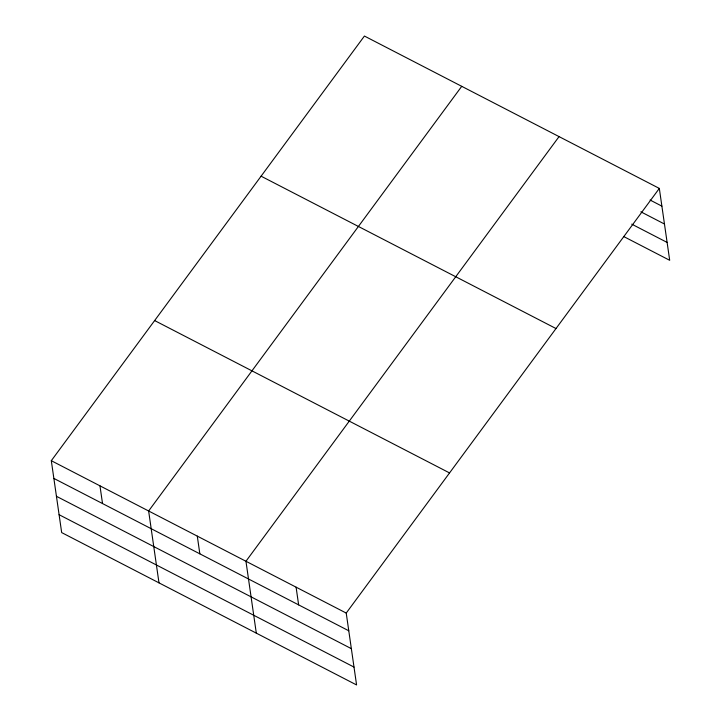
<?xml version="1.0" encoding="UTF-8"?>
<svg xmlns="http://www.w3.org/2000/svg" width="721" height="721" viewBox="0 0 721 721"><rect width="100%" height="100%" fill="white"/><g stroke="black" fill="none" stroke-linecap="round" stroke-linejoin="round"><path stroke-width="1.08" d="M659.327 188.415L346.224 613.066L356.58 684.95L61.673 532.585L51.308 460.701L364.42 36.05L659.327 188.415L669.692 260.299L623.485 236.434M461.737 86.331L148.634 510.982L158.99 582.865M559.063 136.611L245.951 561.262L256.306 633.146M650.09 200.041L661.887 206.143M640.87 211.821L664.456 224.015M631.722 224.141L667.114 242.427M261.092 176.185L556.008 328.551M154.636 320.566L449.543 472.931M51.308 460.701L346.224 613.066M53.868 478.42L348.775 630.785M56.436 496.291L351.352 648.657M59.095 514.704L354.002 667.078M296.088 587.164L298.638 604.883M197.293 536.118L199.843 553.836M99.967 485.837L102.526 503.555"/></g></svg>
